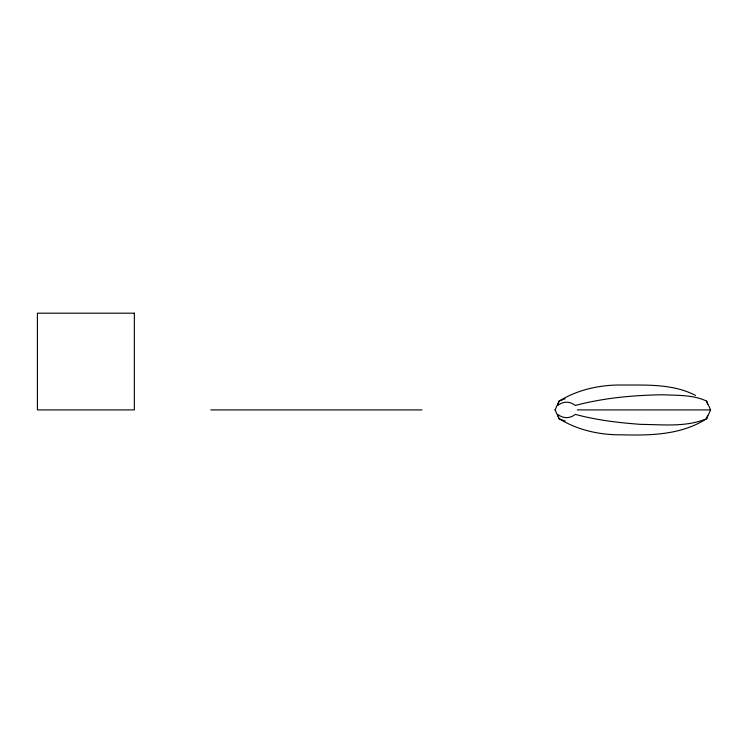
<?xml version="1.0" encoding="UTF-8"?>
<svg xmlns="http://www.w3.org/2000/svg" width="748" height="748" viewBox="0 0 748 748"><rect width="100%" height="100%" fill="white"/><g stroke="black" fill="none" stroke-linecap="round" stroke-linejoin="round"><path stroke-width="1.12" d="M707.589 415.449L706.636 418.712C681.484 434.85 650.975 435.607 622.065 434.812C599.971 435.093 578.008 430.296 559.037 418.712L555.072 409.913L559.037 401.115C578.008 389.53 599.971 384.734 622.065 385.014C646.758 385.127 672.985 383.696 695.556 395.44M565.17 398.768L559.037 401.115L557.765 405.463A22.917 17.036 90 0 1 575.296 405.463C603.767 397.917 633.294 395.215 662.681 394.776C677.417 395.486 692.966 394.664 706.636 401.115L710.6 409.913L706.636 418.712C686.019 427.389 662.793 424.555 640.98 424.378C618.858 422.788 596.745 420.161 575.296 414.364A22.917 17.036 90 0 1 557.765 414.364L559.037 418.712L565.17 421.059M210.824 409.913L421.919 409.913M555.072 409.913L555.755 409.913M577.297 409.913L710.6 409.913M706.636 401.115L707.589 404.378M134.35 313.188L37.4 313.188L37.4 409.913L134.35 409.913L134.35 313.188"/></g></svg>
